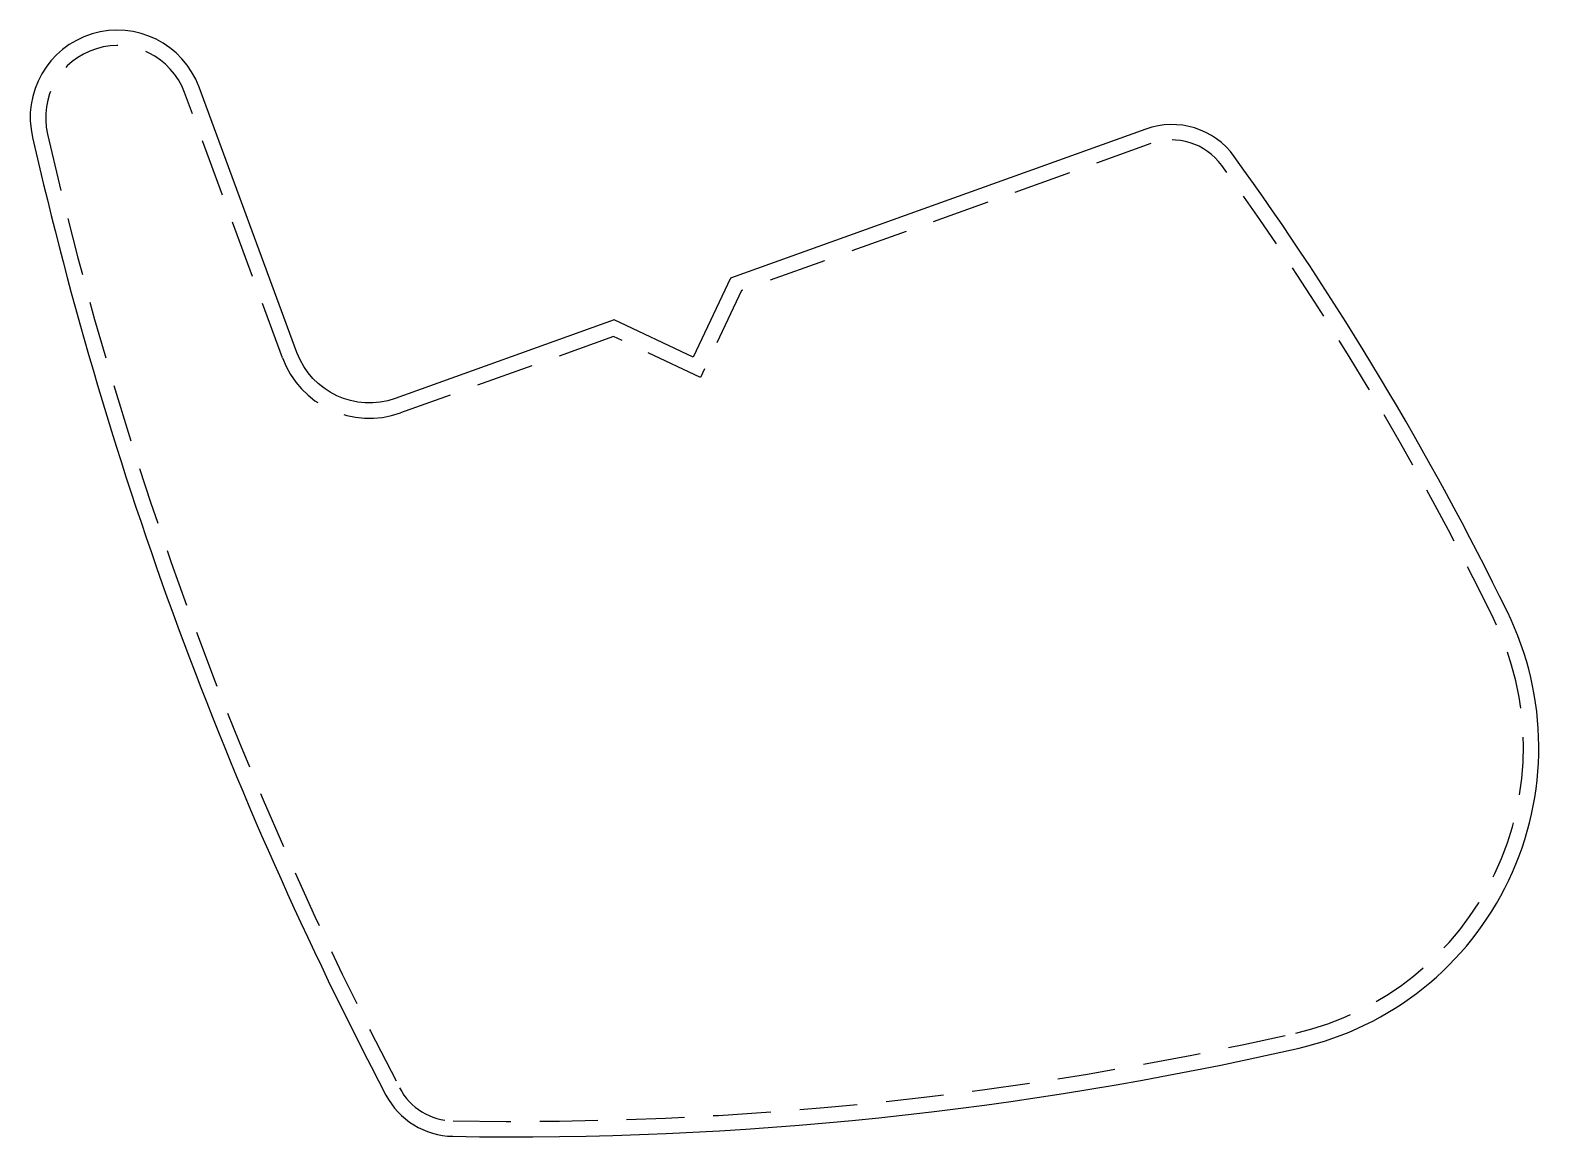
# Model space of a CAD drawing. Extents: x 450.9 to 470.4, y 241.8 to 256.2.
import ezdxf

# ---------------------------------------------------------------- set-up
doc = ezdxf.new("R2010")
doc.units = 0
doc.linetypes.add('HIDDEN', pattern=[0.375, 0.25, -0.125])
doc.layers.add('ANA', color=220, linetype='CONTINUOUS')

msp = doc.modelspace()

# ---------------------------------------------------------------- linework, layer by layer
at = {"layer": 'ANA', "color": 0}
msp.add_lwpolyline([(454.336, 252.022), (453.065, 255.465, 0.94277), (450.906, 254.81, 0.064789), (455.49, 242.39, 0.274332), (456.358, 241.854, 0.060478), (467.338, 242.999, 0.483616), (470.038, 248.659, 0.042269), (466.496, 254.565, 0.33433), (465.347, 254.921), (459.958, 252.987), (459.475, 251.964), (458.452, 252.447), (455.611, 251.427, -0.411556)], format="xyb", close=True, dxfattribs=at)
at = {"layer": 'ANA', "color": 0, "linetype": 'HIDDEN', "ltscale": 3}
msp.add_lwpolyline([(454.148, 251.953), (452.877, 255.396, 0.943334), (451.101, 254.856, 0.064795), (455.667, 242.482, 0.274332), (456.362, 242.054, 0.060478), (467.293, 243.194, 0.483616), (469.859, 248.571, 0.042269), (466.334, 254.448, 0.33433), (465.415, 254.733), (460.104, 252.827), (459.57, 251.697), (458.442, 252.23), (455.679, 251.239, -0.411556)], format="xyb", close=True, dxfattribs=at)

doc.saveas('drawing.dxf')
